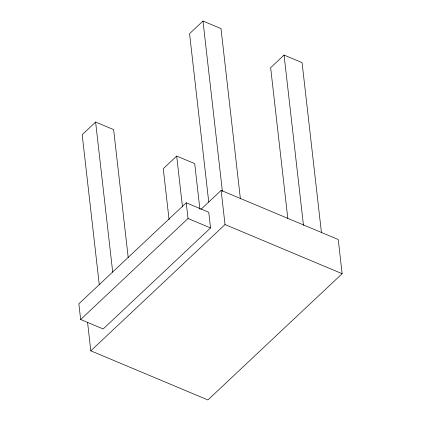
<?xml version="1.0" encoding="UTF-8"?>
<svg xmlns="http://www.w3.org/2000/svg" width="421" height="421" viewBox="0 0 421 421"><rect width="100%" height="100%" fill="white"/><g stroke="black" fill="none" stroke-linecap="round" stroke-linejoin="round"><path stroke-width="0.63" d="M128.195 257.494L113.628 129.61L95.609 122.053L82.184 134.678L99.282 284.743M240.407 198.901L221.004 28.607L202.985 21.05L189.566 33.675L208.742 202.012M199.907 209.3L194.702 163.627L176.683 156.07L163.264 168.695L169.063 219.588M321.481 232.918L302.078 62.624L284.064 55.067L270.64 67.692L287.811 218.41M186.24 202.801L78.864 303.804L80.653 319.507L103.177 328.954L210.553 227.95L208.763 212.247L186.24 202.801L188.029 218.504L80.653 319.507M201.07 209.258L221.13 190.387L338.242 239.517L342.136 273.697L207.916 399.95L90.804 350.819L87.573 322.444M90.804 350.819L225.025 224.561L221.13 190.387M225.025 224.561L342.136 273.697M188.029 218.504L210.553 227.95M284.064 55.067L303.467 225.361M202.985 21.05L222.388 191.345M176.683 156.07L182.482 206.958M95.609 122.053L112.707 272.119"/></g></svg>
